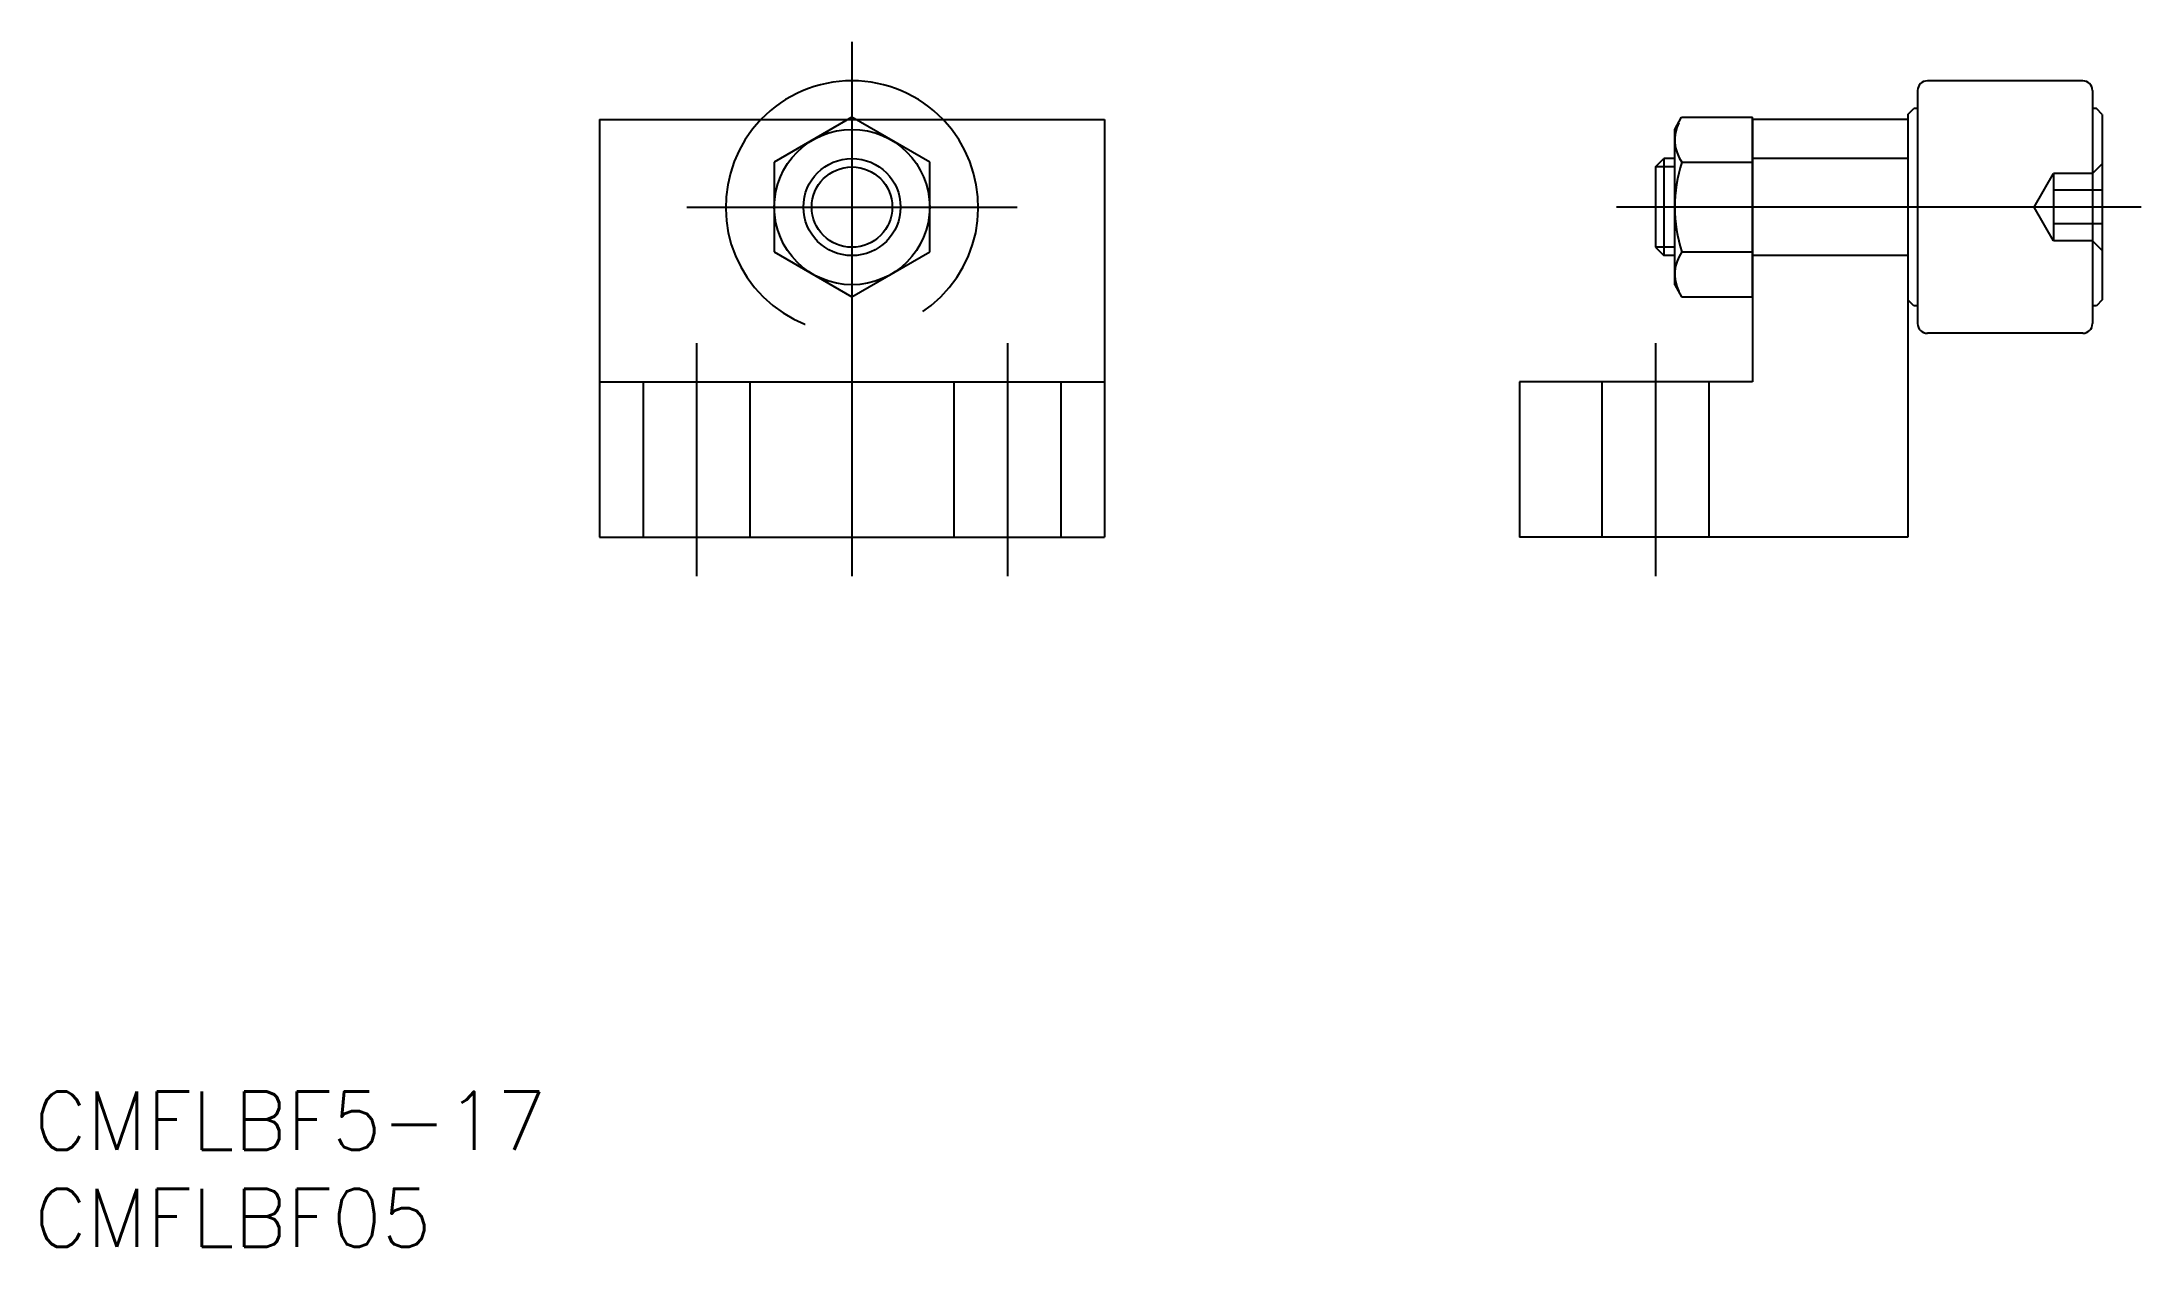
# Model space of a CAD drawing. Extents: x -42 to 66, y -54 to 8.
import ezdxf

# ---------------------------------------------------------------- set-up
doc = ezdxf.new("R2010")
doc.units = 0
doc.linetypes.add('CENTER', pattern=[50.8, 31.75, -6.35, 6.35, -6.35])
doc.linetypes.add('DASHED', pattern=[19.05, 12.7, -6.35])
doc.layers.get('0').update_dxf_attribs({"linetype": 'CONTINUOUS'})
doc.layers.add('CENTER', color=1, linetype='CENTER')
doc.styles.get("Standard").update_dxf_attribs({"font": 'txt.shx', "height": 3, "bigfont": 'bigfont.shx'})

msp = doc.modelspace()

# ---------------------------------------------------------------- linework, layer by layer
at = {"color": 7, "linetype": 'CONTINUOUS'}
for p, q in [((63.35, 6.5), (55.35, 6.5)), ((54.85, 6), (54.85, -6)), ((63.85, 6), (63.85, -6)), ((-13, 4.5), (-13, -17)), ((-13, 4.5), (13, 4.5)), ((0, 4.62), (-4, 2.31)), ((4, 2.31), (0, 4.62)), ((13, 4.5), (13, -17)), ((42.35, 4), (42.7, 4.62)), ((42.7, 4.62), (46.35, 4.62)), ((46.35, -4.62), (46.35, 4.62)), ((54.35, 4.5), (46.35, 4.5)), ((46.35, 4.5), (46.35, -9)), ((54.35, 4.77), (54.65, 5.07)), ((54.35, 4.77), (54.35, -4.78)), ((54.35, 4.5), (54.35, -17)), ((54.85, 5.07), (54.65, 5.07)), ((64.05, 5.07), (63.85, 5.07)), ((64.35, 4.77), (64.05, 5.07)), ((64.35, 4.77), (64.35, -4.78)), ((42.35, -4), (42.35, 4)), ((-4, 2.31), (-4, -2.31)), ((4, -2.31), (4, 2.31)), ((41.35, 2.07), (41.78, 2.5)), ((42.35, 2.5), (41.78, 2.5)), ((41.78, 2.5), (41.78, -2.5)), ((42.7, 2.31), (46.35, 2.31)), ((41.35, 2.07), (41.35, -2.07)), ((41.35, -2.07), (41.78, -2.5)), ((-4, -2.31), (0, -4.62)), ((0, -4.62), (4, -2.31)), ((42.35, -2.5), (41.78, -2.5)), ((42.7, -2.31), (46.35, -2.31)), ((42.35, -4), (42.7, -4.62)), ((42.7, -4.62), (46.35, -4.62)), ((54.65, -5.08), (54.35, -4.78)), ((54.85, -5.08), (54.65, -5.08)), ((64.05, -5.08), (63.85, -5.08)), ((64.35, -4.78), (64.05, -5.08)), ((63.35, -6.5), (55.35, -6.5)), ((-13, -9), (13, -9)), ((46.35, -9), (34.35, -9)), ((34.35, -9), (34.35, -17)), ((-13, -17), (13, -17)), ((54.35, -17), (34.35, -17))]:
    msp.add_line(p, q, dxfattribs=at)
at = {"color": 3, "linetype": 'DASHED'}
for p, q in [((-0.21, 4.5), (0.21, 4.5)), ((54.35, 2.5), (46.35, 2.5)), ((64.35, 2.23), (63.85, 1.73)), ((60.85, 0), (61.85, 1.73)), ((63.85, 1.73), (61.85, 1.73)), ((61.85, 1.73), (61.85, -1.73)), ((64.35, 0.87), (61.85, 0.87)), ((61.85, -1.73), (60.85, 0)), ((64.35, -0.87), (61.85, -0.87)), ((63.85, -1.73), (61.85, -1.73)), ((64.35, -2.23), (63.85, -1.73)), ((54.35, -2.5), (46.35, -2.5)), ((-10.75, -9), (-10.75, -17)), ((-5.25, -9), (-5.25, -17)), ((5.25, -9), (5.25, -17)), ((10.75, -9), (10.75, -17)), ((38.6, -9), (38.6, -17)), ((44.1, -9), (44.1, -17))]:
    msp.add_line(p, q, dxfattribs=at)
at = {"color": 3, "linetype": 'CONTINUOUS'}
for p, q in [((42.35, 2.07), (41.35, 2.07)), ((42.35, -2.07), (41.35, -2.07))]:
    msp.add_line(p, q, dxfattribs=at)
at = {"color": 7, "linetype": 'CONTINUOUS'}
for radius in [4, 2.5]:
    msp.add_circle((0, 0), radius, dxfattribs=at)
at = {"color": 3, "linetype": 'CONTINUOUS'}
msp.add_circle((0, 0), 2.07, dxfattribs=at)
at = {"color": 7, "linetype": 'CONTINUOUS'}
for centre, radius, start, end in [((0, 0), 6.5, 43.8131, 136.1869), ((55.35, 6), 0.5, 90, 180), ((63.35, 6), 0.5, 0, 90), ((44.39, 3.46), 2.04, 154.3842, 214.3842), ((49.99, 0), 7.64, 162.412, 197.588), ((44.39, -3.46), 2.04, 145.6158, 205.6157), ((55.35, -6), 0.5, 180, 270), ((63.35, -6), 0.5, 270, 0)]:
    msp.add_arc(centre, radius, start, end, dxfattribs=at)
at = {"color": 3, "linetype": 'DASHED'}
msp.add_arc((0, 0), 6.5, 136.1869, 43.8131, dxfattribs=at)
at = {"layer": 'CENTER', "color": 1, "linetype": 'CENTER'}
for p, q in [((0, 8.5), (0, -19)), ((-8.5, 0), (8.5, 0)), ((66.35, 0), (39.35, 0)), ((-8, -7), (-8, -19)), ((8, -7), (8, -19)), ((41.35, -7), (41.35, -19))]:
    msp.add_line(p, q, dxfattribs=at)

# ---------------------------------------------------------------- texts
at = {"color": 7, "linetype": 'CONTINUOUS'}
for s, p in [('CMFLBF5-17', (-42.08, -48.54)), ('CMFLBF05', (-42.08, -53.54))]:
    msp.add_text(s, height=3, dxfattribs=at).set_placement(p)

doc.saveas('drawing.dxf')
